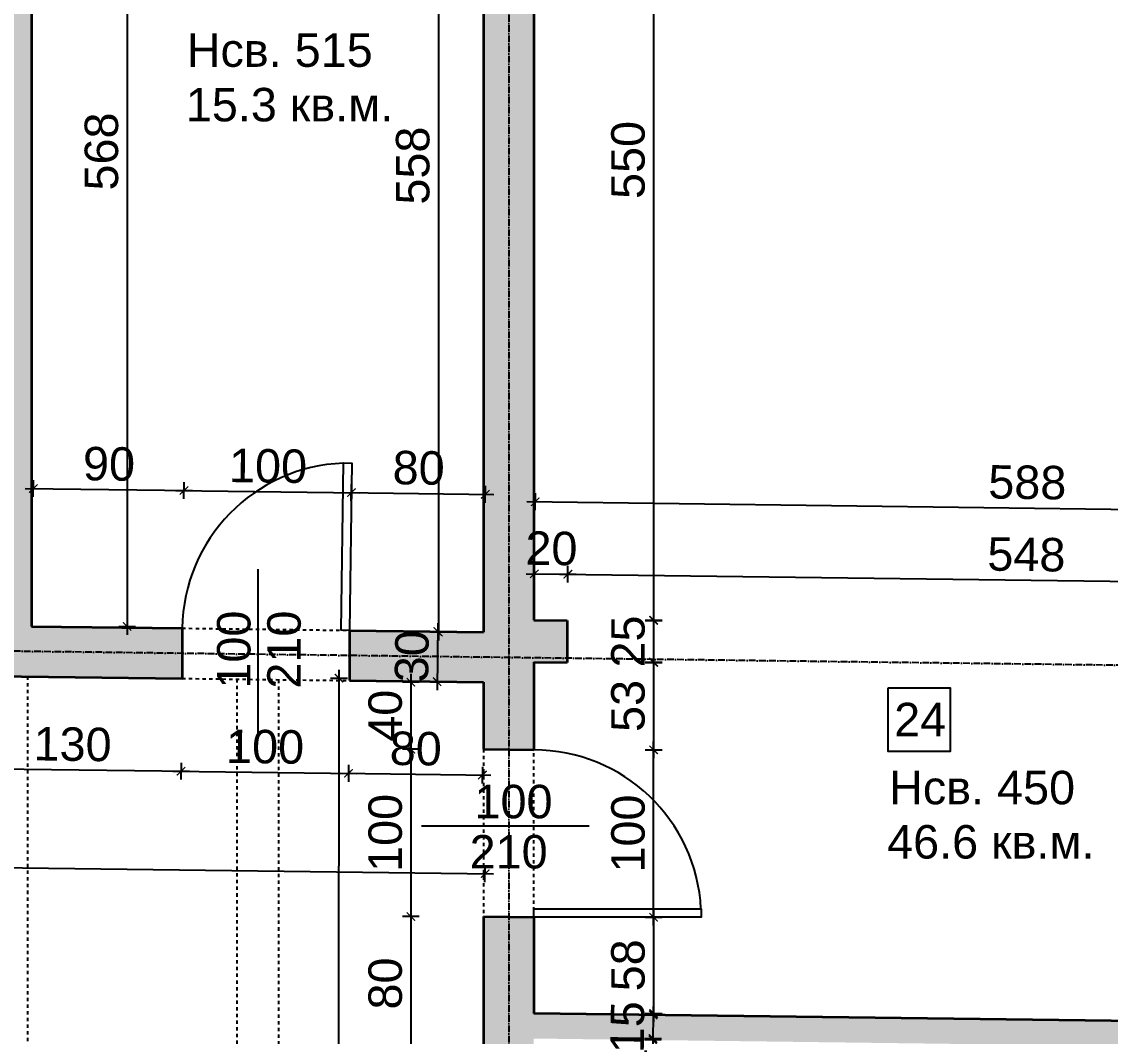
# Model space of a CAD drawing. Header units: inches. Extents: x -72385 to 39588, y -6525 to 66685.
# Drawn here: x -45646 to -44995, y 2195 to 2801 of the extents above; entities that cross this region are included whole.
import ezdxf

# ---------------------------------------------------------------- set-up
doc = ezdxf.new("R2010")
doc.units = ezdxf.units.IN
doc.header["$MEASUREMENT"] = 0
doc.linetypes.add('DashDot', pattern=[0.6, 0.4, -0.1, 0, -0.1])
doc.linetypes.add('Hidden', pattern=[0.4, 0.2, -0.2])
for name, color, linetype, lineweight in [('Врати', 251, 'Continuous', 25), ('Надписи Hсв', 252, 'Continuous', 25), ('Надписи врати', 252, 'Continuous', 25), ('Надписи коти вътрешни', 252, 'Continuous', 25), ('Надписи номера на пом.', 252, 'Continuous', 25), ('Надписи площ', 252, 'Continuous', 25), ('Оси', 252, 'DashDot', 25), ('Пунктир', 253, 'Hidden', 25), ('Разрезни линии', 7, 'Continuous', 35), ('Щрих стени', 254, 'Continuous', 25)]:
    doc.layers.add(name, color=color, linetype=linetype, lineweight=lineweight)
doc.styles.add('Arial Regular', font='arial.ttf')
doc.styles.get("Standard").update_dxf_attribs({"font": 'arial.ttf'})
doc.dimstyles.new('Annotative', dxfattribs={"dimscale": 0, "dimtxt": 20, "dimasz": 5, "dimexe": 5, "dimexo": 5, "dimgap": 5, "dimtad": 1, "dimdec": 0, "dimzin": 0, "dimdsep": 46, "dimtxsty": 'Standard', "dimblk": 'ARCHTICK', "dimcen": 5, "dimdle": 5, "dimadec": 0, "dimazin": 0, "dimtfac": 1, "dimtdec": 0, "dimtofl": 0, "dimtmove": 0, "dimatfit": 3, "dimldrblk": 'ARCHTICK', "dimfxl": 5, "dimfxlon": 1, "dimtolj": 1, "dimtzin": 0, "dimarcsym": 1})

# ---------------------------------------------------------------- blocks, each defined once
blk = doc.blocks.new('_ArchTick')
at = {"color": 0, "linetype": 'ByBlock', "const_width": 0.15}
blk.add_lwpolyline([(-0.5, -0.5), (0.5, 0.5)], dxfattribs=at)
blk = doc.blocks.new('*D1801')
at = {"layer": 'Defpoints', "color": 0, "ltscale": 50, "transparency": 16777216}
for p in [(-45548.79, 2521.12), (-45639.84, 2439.93), (-45549.84, 2438.79)]:
    blk.add_point(p, dxfattribs=at)
at = {"layer": 'Надписи коти вътрешни', "color": 0, "lineweight": -2, "ltscale": 50, "transparency": 16777216}
for p, q in [((-45638.85, 2517.27), (-45638.73, 2527.27)), ((-45548.85, 2516.12), (-45548.73, 2526.12)), ((-45643.79, 2522.33), (-45543.79, 2521.06))]:
    blk.add_line(p, q, dxfattribs=at)
at = {"layer": 'Надписи коти вътрешни', "color": 0, "lineweight": -2, "ltscale": 50, "transparency": 16777216, "xscale": 5, "yscale": 5, "zscale": 5}
for p, rotation in [((-45638.79, 2522.27), 179.2706286525507), ((-45548.79, 2521.12), 359.2706286525507)]:
    blk.add_blockref('_ArchTick', p, dxfattribs=dict(at, rotation=rotation))
at = {"layer": 'Надписи коти вътрешни', "color": 0, "ltscale": 50, "transparency": 16777216, "insert": (-45593.6, 2536.91), "char_height": 20, "attachment_point": 5, "rotation": 359.27063}
blk.add_mtext('\\A1;90', dxfattribs=at)
blk = doc.blocks.new('*D1802')
at = {"layer": 'Defpoints', "color": 0, "ltscale": 50, "transparency": 16777216}
for p in [(-45448.79, 2519.85), (-45549.84, 2438.79), (-45449.84, 2437.51)]:
    blk.add_point(p, dxfattribs=at)
at = {"layer": 'Надписи коти вътрешни', "color": 0, "lineweight": -2, "ltscale": 50, "transparency": 16777216}
for p, q in [((-45548.85, 2516.12), (-45548.73, 2526.12)), ((-45448.85, 2514.85), (-45448.73, 2524.85)), ((-45553.79, 2521.19), (-45443.79, 2519.79))]:
    blk.add_line(p, q, dxfattribs=at)
at = {"layer": 'Надписи коти вътрешни', "color": 0, "lineweight": -2, "ltscale": 50, "transparency": 16777216, "xscale": 5, "yscale": 5, "zscale": 5}
for p, rotation in [((-45548.79, 2521.12), 179.2706286525442), ((-45448.79, 2519.85), 359.2706286525442)]:
    blk.add_blockref('_ArchTick', p, dxfattribs=dict(at, rotation=rotation))
at = {"layer": 'Надписи коти вътрешни', "color": 0, "ltscale": 50, "transparency": 16777216, "insert": (-45498.6, 2535.7), "char_height": 20, "attachment_point": 5, "rotation": 359.27063}
blk.add_mtext('\\A1;100', dxfattribs=at)
blk = doc.blocks.new('*D1803')
at = {"layer": 'Defpoints', "color": 0, "ltscale": 50, "transparency": 16777216}
for p in [(-45368.79, 2518.83), (-45449.84, 2437.51), (-45369.84, 2436.49)]:
    blk.add_point(p, dxfattribs=at)
at = {"layer": 'Надписи коти вътрешни', "color": 0, "lineweight": -2, "ltscale": 50, "transparency": 16777216}
for p, q in [((-45448.85, 2514.85), (-45448.73, 2524.85)), ((-45368.85, 2513.83), (-45368.73, 2523.83)), ((-45453.79, 2519.91), (-45363.79, 2518.77))]:
    blk.add_line(p, q, dxfattribs=at)
at = {"layer": 'Надписи коти вътрешни', "color": 0, "lineweight": -2, "ltscale": 50, "transparency": 16777216, "xscale": 5, "yscale": 5, "zscale": 5}
for p, rotation in [((-45448.79, 2519.85), 179.2706286525489), ((-45368.79, 2518.83), 359.2706286525489)]:
    blk.add_blockref('_ArchTick', p, dxfattribs=dict(at, rotation=rotation))
at = {"layer": 'Надписи коти вътрешни', "color": 0, "ltscale": 50, "transparency": 16777216, "insert": (-45408.6, 2534.55), "char_height": 20, "attachment_point": 5, "rotation": 359.27063}
blk.add_mtext('\\A1;80', dxfattribs=at)
blk = doc.blocks.new('*D1804')
at = {"layer": 'Defpoints', "color": 0, "ltscale": 50, "transparency": 16777216}
for p in [(-45639.84, 3007.48), (-45639.84, 2439.93), (-45582.82, 2439.93)]:
    blk.add_point(p, dxfattribs=at)
at = {"layer": 'Надписи коти вътрешни', "color": 0, "lineweight": -2, "ltscale": 50, "transparency": 16777216}
for p, q in [((-45582.82, 3012.48), (-45582.82, 2434.93)), ((-45587.82, 3007.48), (-45577.82, 3007.48)), ((-45587.82, 2439.93), (-45577.82, 2439.93))]:
    blk.add_line(p, q, dxfattribs=at)
at = {"layer": 'Надписи коти вътрешни', "color": 0, "lineweight": -2, "ltscale": 50, "transparency": 16777216, "xscale": 5, "yscale": 5, "zscale": 5}
for p, rotation in [((-45582.82, 3007.48), 90), ((-45582.82, 2439.93), 270)]:
    blk.add_blockref('_ArchTick', p, dxfattribs=dict(at, rotation=rotation))
at = {"layer": 'Надписи коти вътрешни', "color": 0, "ltscale": 50, "transparency": 16777216, "insert": (-45598.03, 2723.7), "char_height": 20, "attachment_point": 5, "rotation": 90}
blk.add_mtext('\\A1;568', dxfattribs=at)
blk = doc.blocks.new('*D1861')
at = {"layer": 'Defpoints', "color": 0, "ltscale": 50, "transparency": 16777216}
for p in [(-45679.84, 2410.44), (-45549.84, 2408.78), (-45550.54, 2353.35)]:
    blk.add_point(p, dxfattribs=at)
at = {"layer": 'Надписи коти вътрешни', "color": 0, "lineweight": -2, "ltscale": 50, "transparency": 16777216}
for p, q in [((-45685.54, 2355.07), (-45545.54, 2353.29)), ((-45680.48, 2360.01), (-45680.61, 2350.01)), ((-45550.48, 2358.35), (-45550.61, 2348.35))]:
    blk.add_line(p, q, dxfattribs=at)
at = {"layer": 'Надписи коти вътрешни', "color": 0, "lineweight": -2, "ltscale": 50, "transparency": 16777216, "xscale": 5, "yscale": 5, "zscale": 5}
for p, rotation in [((-45680.54, 2355.01), 179.270628652543), ((-45550.54, 2353.35), 359.2706286525431)]:
    blk.add_blockref('_ArchTick', p, dxfattribs=dict(at, rotation=rotation))
at = {"layer": 'Надписи коти вътрешни', "color": 0, "ltscale": 50, "transparency": 16777216, "insert": (-45615.35, 2369.4), "char_height": 20, "attachment_point": 5, "rotation": 359.27063}
blk.add_mtext('\\A1;130', dxfattribs=at)
blk = doc.blocks.new('*D1862')
at = {"layer": 'Defpoints', "color": 0, "ltscale": 50, "transparency": 16777216}
for p in [(-45549.84, 2408.78), (-45449.84, 2407.51), (-45450.54, 2352.08)]:
    blk.add_point(p, dxfattribs=at)
at = {"layer": 'Надписи коти вътрешни', "color": 0, "lineweight": -2, "ltscale": 50, "transparency": 16777216}
for p, q in [((-45550.48, 2358.35), (-45550.61, 2348.35)), ((-45450.48, 2357.08), (-45450.61, 2347.08)), ((-45555.54, 2353.42), (-45445.54, 2352.02))]:
    blk.add_line(p, q, dxfattribs=at)
at = {"layer": 'Надписи коти вътрешни', "color": 0, "lineweight": -2, "ltscale": 50, "transparency": 16777216, "xscale": 5, "yscale": 5, "zscale": 5}
for p, rotation in [((-45550.54, 2353.35), 179.2706286525504), ((-45450.54, 2352.08), 359.2706286525504)]:
    blk.add_blockref('_ArchTick', p, dxfattribs=dict(at, rotation=rotation))
at = {"layer": 'Надписи коти вътрешни', "color": 0, "ltscale": 50, "transparency": 16777216, "insert": (-45500.35, 2367.93), "char_height": 20, "attachment_point": 5, "rotation": 359.27063}
blk.add_mtext('\\A1;100', dxfattribs=at)
blk = doc.blocks.new('*D1863')
at = {"layer": 'Defpoints', "color": 0, "ltscale": 50, "transparency": 16777216}
for p in [(-45449.84, 2407.51), (-45369.84, 2406.49), (-45370.54, 2351.06)]:
    blk.add_point(p, dxfattribs=at)
at = {"layer": 'Надписи коти вътрешни', "color": 0, "lineweight": -2, "ltscale": 50, "transparency": 16777216}
for p, q in [((-45450.48, 2357.08), (-45450.61, 2347.08)), ((-45370.48, 2356.06), (-45370.61, 2346.06)), ((-45455.54, 2352.14), (-45365.54, 2351))]:
    blk.add_line(p, q, dxfattribs=at)
at = {"layer": 'Надписи коти вътрешни', "color": 0, "lineweight": -2, "ltscale": 50, "transparency": 16777216, "xscale": 5, "yscale": 5, "zscale": 5}
for p, rotation in [((-45450.54, 2352.08), 179.270628652549), ((-45370.54, 2351.06), 359.270628652549)]:
    blk.add_blockref('_ArchTick', p, dxfattribs=dict(at, rotation=rotation))
at = {"layer": 'Надписи коти вътрешни', "color": 0, "ltscale": 50, "transparency": 16777216, "insert": (-45410.35, 2366.78), "char_height": 20, "attachment_point": 5, "rotation": 359.27063}
blk.add_mtext('\\A1;80', dxfattribs=at)
blk = doc.blocks.new('*D1855')
at = {"layer": 'Defpoints', "color": 0, "ltscale": 50, "transparency": 16777216}
for p in [(-45570, 2409.04), (-45456.19, 2408.96), (-45570.41, 1839)]:
    blk.add_point(p, dxfattribs=at)
at = {"layer": 'Надписи коти вътрешни', "color": 0, "lineweight": -2, "ltscale": 50, "transparency": 16777216}
for p, q in [((-45456.6, 1833.92), (-45456.19, 2413.96)), ((-45461.19, 2408.96), (-45451.19, 2408.96)), ((-45461.6, 1838.92), (-45451.6, 1838.91))]:
    blk.add_line(p, q, dxfattribs=at)
at = {"layer": 'Надписи коти вътрешни', "color": 0, "lineweight": -2, "ltscale": 50, "transparency": 16777216, "xscale": 5, "yscale": 5, "zscale": 5}
for p, rotation in [((-45456.19, 2408.96), 89.9589558169174), ((-45456.6, 1838.92), 269.9589558169174)]:
    blk.add_blockref('_ArchTick', p, dxfattribs=dict(at, rotation=rotation))
at = {"layer": 'Надписи коти вътрешни', "color": 0, "ltscale": 50, "transparency": 16777216, "insert": (-45471.61, 2123.95), "char_height": 20, "attachment_point": 5, "rotation": 89.95896}
blk.add_mtext('\\A1;570', dxfattribs=at)
blk = doc.blocks.new('*D1856')
at = {"layer": 'Defpoints', "color": 0, "ltscale": 50, "transparency": 16777216}
for p in [(-45368.92, 2292.08), (-47139.84, 2242.74), (-45369.84, 2220.2)]:
    blk.add_point(p, dxfattribs=at)
at = {"layer": 'Надписи коти вътрешни', "color": 0, "lineweight": -2, "ltscale": 50, "transparency": 16777216}
for p, q in [((-47138.99, 2309.61), (-47138.86, 2319.61)), ((-47143.92, 2314.67), (-45363.92, 2292.01)), ((-45368.99, 2287.08), (-45368.86, 2297.08))]:
    blk.add_line(p, q, dxfattribs=at)
at = {"layer": 'Надписи коти вътрешни', "color": 0, "lineweight": -2, "ltscale": 50, "transparency": 16777216, "xscale": 5, "yscale": 5, "zscale": 5}
for p, rotation in [((-47138.92, 2314.61), 179.2706286525473), ((-45368.92, 2292.08), 359.2706286525473)]:
    blk.add_blockref('_ArchTick', p, dxfattribs=dict(at, rotation=rotation))
at = {"layer": 'Надписи коти вътрешни', "color": 0, "ltscale": 50, "transparency": 16777216, "insert": (-46253.73, 2318.55), "char_height": 20, "attachment_point": 5, "rotation": 359.27063}
blk.add_mtext('\\A1;1770', dxfattribs=at)
blk = doc.blocks.new('*D1877')
at = {"layer": 'Defpoints', "color": 0, "ltscale": 50, "transparency": 16777216}
for p in [(-45369.84, 2406.49), (-45413.28, 2366.49), (-45369.84, 2366.49)]:
    blk.add_point(p, dxfattribs=at)
at = {"layer": 'Надписи коти вътрешни', "color": 0, "lineweight": -2, "ltscale": 50, "transparency": 16777216}
for p, q in [((-45408.28, 2406.49), (-45418.28, 2406.49)), ((-45413.28, 2411.49), (-45413.28, 2361.49)), ((-45408.28, 2366.49), (-45418.28, 2366.49))]:
    blk.add_line(p, q, dxfattribs=at)
at = {"layer": 'Надписи коти вътрешни', "color": 0, "lineweight": -2, "ltscale": 50, "transparency": 16777216, "xscale": 5, "yscale": 5, "zscale": 5}
for p, rotation in [((-45413.28, 2406.49), 90), ((-45413.28, 2366.49), 270)]:
    blk.add_blockref('_ArchTick', p, dxfattribs=dict(at, rotation=rotation))
at = {"layer": 'Надписи коти вътрешни', "color": 0, "ltscale": 50, "transparency": 16777216, "insert": (-45428.49, 2386.49), "char_height": 20, "attachment_point": 5, "rotation": 90}
blk.add_mtext('\\A1;40', dxfattribs=at)
blk = doc.blocks.new('*D1882')
at = {"layer": 'Defpoints', "color": 0, "ltscale": 50, "transparency": 16777216}
for p in [(-45369.84, 2266.48), (-45413.28, 2186.47), (-45369.84, 2186.47)]:
    blk.add_point(p, dxfattribs=at)
at = {"layer": 'Надписи коти вътрешни', "color": 0, "lineweight": -2, "ltscale": 50, "transparency": 16777216}
for p, q in [((-45413.28, 2271.48), (-45413.28, 2181.47)), ((-45408.28, 2266.48), (-45418.28, 2266.48)), ((-45408.28, 2186.47), (-45418.28, 2186.47))]:
    blk.add_line(p, q, dxfattribs=at)
at = {"layer": 'Надписи коти вътрешни', "color": 0, "lineweight": -2, "ltscale": 50, "transparency": 16777216, "xscale": 5, "yscale": 5, "zscale": 5}
for p, rotation in [((-45413.28, 2266.48), 90), ((-45413.28, 2186.47), 270)]:
    blk.add_blockref('_ArchTick', p, dxfattribs=dict(at, rotation=rotation))
at = {"layer": 'Надписи коти вътрешни', "color": 0, "ltscale": 50, "transparency": 16777216, "insert": (-45428.49, 2226.48), "char_height": 20, "attachment_point": 5, "rotation": 90}
blk.add_mtext('\\A1;80', dxfattribs=at)
blk = doc.blocks.new('*D1883')
at = {"layer": 'Defpoints', "color": 0, "ltscale": 50, "transparency": 16777216}
for p in [(-45369.84, 2366.49), (-45413.28, 2266.48), (-45369.84, 2266.48)]:
    blk.add_point(p, dxfattribs=at)
at = {"layer": 'Надписи коти вътрешни', "color": 0, "lineweight": -2, "ltscale": 50, "transparency": 16777216}
for p, q in [((-45413.28, 2371.49), (-45413.28, 2261.48)), ((-45408.28, 2366.49), (-45418.28, 2366.49)), ((-45408.28, 2266.48), (-45418.28, 2266.48))]:
    blk.add_line(p, q, dxfattribs=at)
at = {"layer": 'Надписи коти вътрешни', "color": 0, "lineweight": -2, "ltscale": 50, "transparency": 16777216, "xscale": 5, "yscale": 5, "zscale": 5}
for p, rotation in [((-45413.28, 2366.49), 90), ((-45413.28, 2266.48), 270)]:
    blk.add_blockref('_ArchTick', p, dxfattribs=dict(at, rotation=rotation))
at = {"layer": 'Надписи коти вътрешни', "color": 0, "ltscale": 50, "transparency": 16777216, "insert": (-45428.49, 2316.48), "char_height": 20, "attachment_point": 5, "rotation": 90}
blk.add_mtext('\\A1;100', dxfattribs=at)
blk = doc.blocks.new('*D1884')
at = {"layer": 'Defpoints', "color": 0, "ltscale": 50, "transparency": 16777216}
for p in [(-45369.84, 2994.04), (-45396.85, 2436.49), (-45369.84, 2436.49)]:
    blk.add_point(p, dxfattribs=at)
at = {"layer": 'Надписи коти вътрешни', "color": 0, "lineweight": -2, "ltscale": 50, "transparency": 16777216}
for p, q in [((-45396.85, 2999.04), (-45396.85, 2431.49)), ((-45391.85, 2994.04), (-45401.85, 2994.04)), ((-45391.85, 2436.49), (-45401.85, 2436.49))]:
    blk.add_line(p, q, dxfattribs=at)
at = {"layer": 'Надписи коти вътрешни', "color": 0, "lineweight": -2, "ltscale": 50, "transparency": 16777216, "xscale": 5, "yscale": 5, "zscale": 5}
for p, rotation in [((-45396.85, 2994.04), 90), ((-45396.85, 2436.49), 270)]:
    blk.add_blockref('_ArchTick', p, dxfattribs=dict(at, rotation=rotation))
at = {"layer": 'Надписи коти вътрешни', "color": 0, "ltscale": 50, "transparency": 16777216, "insert": (-45412.06, 2715.27), "char_height": 20, "attachment_point": 5, "rotation": 90}
blk.add_mtext('\\A1;558', dxfattribs=at)
blk = doc.blocks.new('*D2116')
at = {"layer": 'Defpoints', "color": 0, "ltscale": 50, "transparency": 16777216}
for p in [(-45339.84, 2993.66), (-45339.84, 2443.61), (-45268.24, 2443.61)]:
    blk.add_point(p, dxfattribs=at)
at = {"layer": 'Надписи коти вътрешни', "color": 0, "lineweight": -2, "ltscale": 50, "transparency": 16777216}
for p, q in [((-45268.24, 2998.66), (-45268.24, 2438.61)), ((-45273.24, 2993.66), (-45263.24, 2993.66)), ((-45273.24, 2443.61), (-45263.24, 2443.61))]:
    blk.add_line(p, q, dxfattribs=at)
at = {"layer": 'Надписи коти вътрешни', "color": 0, "lineweight": -2, "ltscale": 50, "transparency": 16777216, "xscale": 5, "yscale": 5, "zscale": 5}
for p, rotation in [((-45268.24, 2993.66), 90), ((-45268.24, 2443.61), 270)]:
    blk.add_blockref('_ArchTick', p, dxfattribs=dict(at, rotation=rotation))
at = {"layer": 'Надписи коти вътрешни', "color": 0, "ltscale": 50, "transparency": 16777216, "insert": (-45283.46, 2718.64), "char_height": 20, "attachment_point": 5, "rotation": 90}
blk.add_mtext('\\A1;550', dxfattribs=at)
blk = doc.blocks.new('*D2117')
at = {"layer": 'Defpoints', "color": 0, "ltscale": 50, "transparency": 16777216}
for p in [(-45319.84, 2443.36), (-45319.84, 2418.36), (-45268.24, 2418.36)]:
    blk.add_point(p, dxfattribs=at)
at = {"layer": 'Надписи коти вътрешни', "color": 0, "lineweight": -2, "ltscale": 50, "transparency": 16777216}
for p, q in [((-45268.24, 2448.36), (-45268.24, 2413.36)), ((-45273.24, 2443.36), (-45263.24, 2443.36)), ((-45273.24, 2418.36), (-45263.24, 2418.36))]:
    blk.add_line(p, q, dxfattribs=at)
at = {"layer": 'Надписи коти вътрешни', "color": 0, "lineweight": -2, "ltscale": 50, "transparency": 16777216, "xscale": 5, "yscale": 5, "zscale": 5}
for p, rotation in [((-45268.24, 2443.36), 90), ((-45268.24, 2418.36), 270)]:
    blk.add_blockref('_ArchTick', p, dxfattribs=dict(at, rotation=rotation))
at = {"layer": 'Надписи коти вътрешни', "color": 0, "ltscale": 50, "transparency": 16777216, "insert": (-45283.46, 2430.86), "char_height": 20, "attachment_point": 5, "rotation": 90}
blk.add_mtext('\\A1;25', dxfattribs=at)
blk = doc.blocks.new('*D2118')
at = {"layer": 'Defpoints', "color": 0, "ltscale": 50, "transparency": 16777216}
for p in [(-45339.84, 2418.61), (-45339.84, 2366.11), (-45268.24, 2366.11)]:
    blk.add_point(p, dxfattribs=at)
at = {"layer": 'Надписи коти вътрешни', "color": 0, "lineweight": -2, "ltscale": 50, "transparency": 16777216}
for p, q in [((-45268.24, 2423.61), (-45268.24, 2361.11)), ((-45273.24, 2418.61), (-45263.24, 2418.61)), ((-45273.24, 2366.11), (-45263.24, 2366.11))]:
    blk.add_line(p, q, dxfattribs=at)
at = {"layer": 'Надписи коти вътрешни', "color": 0, "lineweight": -2, "ltscale": 50, "transparency": 16777216, "xscale": 5, "yscale": 5, "zscale": 5}
for p, rotation in [((-45268.24, 2418.61), 90), ((-45268.24, 2366.11), 270)]:
    blk.add_blockref('_ArchTick', p, dxfattribs=dict(at, rotation=rotation))
at = {"layer": 'Надписи коти вътрешни', "color": 0, "ltscale": 50, "transparency": 16777216, "insert": (-45283.46, 2392.36), "char_height": 20, "attachment_point": 5, "rotation": 90}
blk.add_mtext('\\A1;53', dxfattribs=at)
blk = doc.blocks.new('*D2119')
at = {"layer": 'Defpoints', "color": 0, "ltscale": 50, "transparency": 16777216}
for p in [(-45339.84, 2366.1), (-45268.24, 2366.1), (-45339.84, 2266.1)]:
    blk.add_point(p, dxfattribs=at)
at = {"layer": 'Надписи коти вътрешни', "color": 0, "lineweight": -2, "ltscale": 50, "transparency": 16777216}
for p, q in [((-45268.24, 2261.1), (-45268.24, 2371.1)), ((-45273.24, 2366.1), (-45263.24, 2366.1)), ((-45273.24, 2266.1), (-45263.24, 2266.1))]:
    blk.add_line(p, q, dxfattribs=at)
at = {"layer": 'Надписи коти вътрешни', "color": 0, "lineweight": -2, "ltscale": 50, "transparency": 16777216, "xscale": 5, "yscale": 5, "zscale": 5}
for p, rotation in [((-45268.24, 2366.1), 90), ((-45268.24, 2266.1), 270)]:
    blk.add_blockref('_ArchTick', p, dxfattribs=dict(at, rotation=rotation))
at = {"layer": 'Надписи коти вътрешни', "color": 0, "ltscale": 50, "transparency": 16777216, "insert": (-45283.46, 2316.1), "char_height": 20, "attachment_point": 5, "rotation": 90}
blk.add_mtext('\\A1;100', dxfattribs=at)
blk = doc.blocks.new('*D2120')
at = {"layer": 'Defpoints', "color": 0, "ltscale": 50, "transparency": 16777216}
for p in [(-45339.84, 2266.1), (-45339.84, 2208.59), (-45268.24, 2208.59)]:
    blk.add_point(p, dxfattribs=at)
at = {"layer": 'Надписи коти вътрешни', "color": 0, "lineweight": -2, "ltscale": 50, "transparency": 16777216}
for p, q in [((-45268.24, 2271.1), (-45268.24, 2203.59)), ((-45273.24, 2266.1), (-45263.24, 2266.1)), ((-45273.24, 2208.59), (-45263.24, 2208.59))]:
    blk.add_line(p, q, dxfattribs=at)
at = {"layer": 'Надписи коти вътрешни', "color": 0, "lineweight": -2, "ltscale": 50, "transparency": 16777216, "xscale": 5, "yscale": 5, "zscale": 5}
for p, rotation in [((-45268.24, 2266.1), 90), ((-45268.24, 2208.59), 270)]:
    blk.add_blockref('_ArchTick', p, dxfattribs=dict(at, rotation=rotation))
at = {"layer": 'Надписи коти вътрешни', "color": 0, "ltscale": 50, "transparency": 16777216, "insert": (-45283.46, 2237.35), "char_height": 20, "attachment_point": 5, "rotation": 90}
blk.add_mtext('\\A1;58', dxfattribs=at)
blk = doc.blocks.new('*D4536')
at = {"layer": 'Defpoints', "color": 0, "ltscale": 50, "transparency": 16777216}
for p in [(-45319.48, 2471.08), (-45339.84, 2443.61), (-45319.84, 2443.36)]:
    blk.add_point(p, dxfattribs=at)
at = {"layer": 'Надписи коти вътрешни', "color": 0, "lineweight": -2, "ltscale": 50, "transparency": 16777216}
for p, q in [((-45344.48, 2471.4), (-45314.48, 2471.02)), ((-45339.55, 2466.34), (-45339.42, 2476.34)), ((-45319.55, 2466.08), (-45319.42, 2476.08))]:
    blk.add_line(p, q, dxfattribs=at)
at = {"layer": 'Надписи коти вътрешни', "color": 0, "lineweight": -2, "ltscale": 50, "transparency": 16777216, "xscale": 5, "yscale": 5, "zscale": 5}
for p, rotation in [((-45339.48, 2471.34), 179.2706286525567), ((-45319.48, 2471.08), 359.2706286525566)]:
    blk.add_blockref('_ArchTick', p, dxfattribs=dict(at, rotation=rotation))
at = {"layer": 'Надписи коти вътрешни', "color": 0, "ltscale": 50, "transparency": 16777216, "insert": (-45329.29, 2486.42), "char_height": 20, "attachment_point": 5, "rotation": 359.27063}
blk.add_mtext('\\A1;20', dxfattribs=at)
blk = doc.blocks.new('*D4172')
at = {"layer": 'Defpoints', "color": 0, "ltscale": 50, "transparency": 16777216}
for p in [(-44771.98, 2464.11), (-45319.84, 2443.36), (-44772.34, 2436.39)]:
    blk.add_point(p, dxfattribs=at)
at = {"layer": 'Надписи коти вътрешни', "color": 0, "lineweight": -2, "ltscale": 50, "transparency": 16777216}
for p, q in [((-45324.48, 2471.15), (-44766.98, 2464.05)), ((-45319.55, 2466.08), (-45319.42, 2476.08)), ((-44772.05, 2459.11), (-44771.92, 2469.11))]:
    blk.add_line(p, q, dxfattribs=at)
at = {"layer": 'Надписи коти вътрешни', "color": 0, "lineweight": -2, "ltscale": 50, "transparency": 16777216, "xscale": 5, "yscale": 5, "zscale": 5}
for p, rotation in [((-45319.48, 2471.08), 179.2706286525472), ((-44771.98, 2464.11), 359.2706286525473)]:
    blk.add_blockref('_ArchTick', p, dxfattribs=dict(at, rotation=rotation))
at = {"layer": 'Надписи коти вътрешни', "color": 0, "ltscale": 50, "transparency": 16777216, "insert": (-45045.54, 2482.81), "char_height": 20, "attachment_point": 5, "rotation": 359.27063}
blk.add_mtext('\\A1;548', dxfattribs=at)
blk = doc.blocks.new('*D4537')
at = {"layer": 'Defpoints', "color": 0, "ltscale": 50, "transparency": 16777216}
for p in [(-44751.44, 2506.94), (-45339.84, 2443.61), (-44752.34, 2436.13)]:
    blk.add_point(p, dxfattribs=at)
at = {"layer": 'Надписи коти вътрешни', "color": 0, "lineweight": -2, "ltscale": 50, "transparency": 16777216}
for p, q in [((-45339, 2509.42), (-45338.87, 2519.42)), ((-45343.94, 2514.48), (-44746.44, 2506.87)), ((-44751.5, 2501.94), (-44751.37, 2511.94))]:
    blk.add_line(p, q, dxfattribs=at)
at = {"layer": 'Надписи коти вътрешни', "color": 0, "lineweight": -2, "ltscale": 50, "transparency": 16777216, "xscale": 5, "yscale": 5, "zscale": 5}
for p, rotation in [((-45338.94, 2514.42), 179.2706286525471), ((-44751.44, 2506.94), 359.2706286525471)]:
    blk.add_blockref('_ArchTick', p, dxfattribs=dict(at, rotation=rotation))
at = {"layer": 'Надписи коти вътрешни', "color": 0, "ltscale": 50, "transparency": 16777216, "insert": (-45044.99, 2525.89), "char_height": 20, "attachment_point": 5, "rotation": 359.27063}
blk.add_mtext('\\A1;588', dxfattribs=at)
blk = doc.blocks.new('*D8038')
at = {"layer": 'Defpoints', "color": 0, "ltscale": 50, "transparency": 16777216}
for p in [(-45339.84, 2193.59), (-45339.84, 2186.09), (-45268.61, 2186.09)]:
    blk.add_point(p, dxfattribs=at)
at = {"layer": 'Надписи коти вътрешни', "color": 0, "lineweight": -2, "ltscale": 50, "transparency": 16777216}
for p, q in [((-45268.61, 2193.59), (-45268.61, 2198.59)), ((-45273.61, 2193.59), (-45263.61, 2193.59)), ((-45273.61, 2186.09), (-45263.61, 2186.09)), ((-45268.61, 2186.09), (-45268.61, 2152.91))]:
    blk.add_line(p, q, dxfattribs=at)
at = {"layer": 'Надписи коти вътрешни', "color": 0, "lineweight": -2, "ltscale": 50, "transparency": 16777216, "xscale": 5, "yscale": 5, "zscale": 5}
for p, rotation in [((-45268.61, 2193.59), 270), ((-45268.61, 2186.09), 90)]:
    blk.add_blockref('_ArchTick', p, dxfattribs=dict(at, rotation=rotation))
at = {"layer": 'Надписи коти вътрешни', "color": 0, "ltscale": 50, "transparency": 16777216, "insert": (-45283.82, 2164.5), "char_height": 20, "attachment_point": 5, "rotation": 90}
blk.add_mtext('\\A1;8', dxfattribs=at)
blk = doc.blocks.new('*D8036')
at = {"layer": 'Defpoints', "color": 0, "ltscale": 10, "transparency": 16777216}
for p in [(-45639.84, 2439.93), (-45640.22, 2409.93), (-45397.58, 2406.85)]:
    blk.add_point(p, dxfattribs=at)
at = {"layer": 'Надписи коти вътрешни', "color": 0, "lineweight": -2, "ltscale": 10, "transparency": 16777216}
for p, q in [((-45397.13, 2441.84), (-45397.64, 2401.85)), ((-45402.2, 2436.91), (-45392.2, 2436.78)), ((-45402.58, 2406.91), (-45392.58, 2406.78))]:
    blk.add_line(p, q, dxfattribs=at)
at = {"layer": 'Надписи коти вътрешни', "color": 0, "lineweight": -2, "ltscale": 10, "transparency": 16777216, "xscale": 5, "yscale": 5, "zscale": 5}
for p, rotation in [((-45397.2, 2436.84), 89.2706286525493), ((-45397.58, 2406.85), 269.2706286525493)]:
    blk.add_blockref('_ArchTick', p, dxfattribs=dict(at, rotation=rotation))
at = {"layer": 'Надписи коти вътрешни', "color": 0, "ltscale": 10, "transparency": 16777216, "insert": (-45412.61, 2422.04), "char_height": 20, "attachment_point": 5, "rotation": 89.27063}
blk.add_mtext('\\A1;30', dxfattribs=at)
blk = doc.blocks.new('*D8037')
at = {"layer": 'Defpoints', "color": 0, "ltscale": 10, "transparency": 16777216}
for p in [(-45250.85, 2207.46), (-45268.68, 2192.69), (-45251.04, 2192.46)]:
    blk.add_point(p, dxfattribs=at)
at = {"layer": 'Надписи коти вътрешни', "color": 0, "lineweight": -2, "ltscale": 10, "transparency": 16777216}
for p, q in [((-45268.43, 2212.69), (-45268.75, 2187.69)), ((-45263.49, 2207.62), (-45273.49, 2207.75)), ((-45263.68, 2192.62), (-45273.68, 2192.75))]:
    blk.add_line(p, q, dxfattribs=at)
at = {"layer": 'Надписи коти вътрешни', "color": 0, "lineweight": -2, "ltscale": 10, "transparency": 16777216, "xscale": 5, "yscale": 5, "zscale": 5}
for p, rotation in [((-45268.49, 2207.69), 89.2706286525493), ((-45268.68, 2192.69), 269.2706286525493)]:
    blk.add_blockref('_ArchTick', p, dxfattribs=dict(at, rotation=rotation))
at = {"layer": 'Надписи коти вътрешни', "color": 0, "ltscale": 10, "transparency": 16777216, "insert": (-45283.8, 2200.38), "char_height": 20, "attachment_point": 5, "rotation": 89.27063}
blk.add_mtext('\\A1;15', dxfattribs=at)

msp = doc.modelspace()

# ---------------------------------------------------------------- hatches: boundary and pattern name
at = {"layer": 'Щрих стени', "ltscale": 10}
h = msp.add_hatch(color=256, dxfattribs=at)
h.dxf.hatch_style = 1
h.paths.add_polyline_path([(-47202.34, 2224.8), (-47139.84, 2224.01), (-47139.84, 2429.03), (-47039.84, 2427.75), (-47039.84, 2457.75), (-47139.84, 2459.03), (-47139.84, 3016.57), (-47137.34, 3016.54), (-47137.34, 3061.54), (-47202.34, 3062.37)])
h.paths.add_polyline_path([(-46749.84, 2424.06), (-46749.84, 2454.06), (-46839.84, 2455.21), (-46839.84, 3022.75), (-46837.34, 3022.72), (-46837.34, 3057.73), (-46872.34, 3058.17), (-46872.34, 3023.17), (-46869.84, 3023.14), (-46869.84, 2455.59), (-46939.84, 2456.48), (-46939.84, 2426.48)])
h.paths.add_polyline_path([(-46539.84, 2421.39), (-46539.84, 3006.43), (-46537.34, 3006.4), (-46537.34, 3073.91), (-46572.34, 3074.35), (-46572.34, 3006.85), (-46569.84, 3006.82), (-46569.84, 2471.77), (-46589.84, 2472.03), (-46589.84, 2452.03), (-46649.84, 2452.79), (-46649.84, 2422.79)])
h.paths.add_polyline_path([(-46349.84, 2448.97), (-46349.84, 2814), (-46159.84, 2811.58), (-46159.84, 2446.55), (-46179.84, 2446.81), (-46179.84, 2416.8), (-46129.84, 2416.17), (-46129.84, 2841.2), (-46379.84, 2844.38), (-46379.84, 2419.35), (-46339.84, 2418.84), (-46339.84, 2448.84)])
h.paths.add_polyline_path([(-46379.84, 3004.4), (-46349.84, 3004.02), (-46349.84, 3071.52), (-46379.84, 3071.9)])
h.paths.add_polyline_path([(-46129.84, 3068.72), (-46159.84, 3069.1), (-46159.84, 3001.6), (-46129.84, 3001.21)])
h.paths.add_polyline_path([(-45937.34, 3066.27), (-45972.34, 3066.72), (-45972.34, 2999.21), (-45969.84, 2999.18), (-45969.84, 2414.13), (-45909.84, 2413.37), (-45909.84, 2443.37), (-45919.84, 2443.5), (-45919.84, 2463.5), (-45939.84, 2463.75), (-45939.84, 2563.76), (-45909.84, 2563.38), (-45909.84, 2578.38), (-45939.84, 2578.76), (-45939.84, 2668.77), (-45804.84, 2667.05), (-45804.84, 2577.04), (-45809.84, 2577.11), (-45809.84, 2562.11), (-45804.84, 2562.04), (-45804.84, 2442.03), (-45809.84, 2442.1), (-45809.84, 2412.09), (-45779.84, 2411.71), (-45779.84, 2441.71), (-45789.84, 2441.84), (-45789.84, 2666.86), (-45779.84, 2666.73), (-45779.84, 2681.73), (-45939.84, 2683.77), (-45939.84, 2998.8), (-45937.34, 2998.76)])
h.paths.add_polyline_path([(-45669.84, 2680.33), (-45679.84, 2680.46), (-45679.84, 2665.46), (-45669.84, 2665.33), (-45669.84, 2440.31), (-45679.84, 2440.44), (-45679.84, 2410.44), (-45549.84, 2408.78), (-45549.84, 2438.79), (-45639.84, 2439.93), (-45639.84, 3007.48), (-45637.34, 3007.45), (-45637.34, 3042.45), (-45672.34, 3042.89), (-45672.34, 3007.89), (-45669.84, 3007.86)])
h.paths.add_polyline_path([(-45449.84, 2437.51), (-45449.84, 2407.51), (-45369.84, 2406.49), (-45369.84, 2366.49), (-45339.84, 2366.11), (-45339.84, 2418.61), (-45319.84, 2418.36), (-45319.84, 2443.36), (-45339.84, 2443.61), (-45339.84, 2993.66), (-45337.34, 2993.63), (-45337.34, 3038.63), (-45372.34, 3039.08), (-45372.34, 2994.07), (-45369.84, 2994.04), (-45369.84, 2436.49)])
h.paths.add_polyline_path([(-45369.84, 1736.44), (-45429.84, 1737.2), (-45429.84, 1607.19), (-45369.84, 1606.43), (-45369.84, 1248.9), (-45372.34, 1248.93), (-45372.34, 1203.93), (-45337.34, 1203.48), (-45337.34, 1248.48), (-45339.84, 1248.52), (-45339.84, 1798.56), (-45319.84, 1798.31), (-45319.84, 1828.31), (-45339.84, 1828.56), (-45339.84, 1978.58), (-45314.84, 1978.26), (-45314.84, 1983.26), (-45339.84, 1983.58), (-45339.84, 2026.08), (-45369.84, 2026.46), (-45369.84, 1846.45), (-45389.84, 1846.7), (-45389.84, 1836.7), (-45449.84, 1837.46), (-45449.84, 1807.46), (-45369.84, 1806.44)])
h.paths.add_polyline_path([(-45669.84, 1242.72), (-45672.34, 1242.75), (-45672.34, 1207.75), (-45637.34, 1207.3), (-45637.34, 1242.3), (-45639.84, 1242.33), (-45639.84, 1809.88), (-45549.84, 1808.74), (-45549.84, 1838.74), (-46049.84, 1845.1), (-46049.84, 1815.1), (-45669.84, 1810.26)])
h.paths.add_polyline_path([(-46572.34, 1821.75), (-46572.34, 1796.75), (-46537.34, 1796.3), (-46537.34, 1821.31), (-46149.84, 1816.37), (-46149.84, 1846.38), (-46649.84, 1852.74), (-46649.84, 1822.74)])
h.paths.add_polyline_path([(-46839.84, 1825.16), (-46749.84, 1824.01), (-46749.84, 1854.01), (-46949.84, 1856.56), (-46949.84, 1826.56), (-46869.84, 1825.54), (-46869.84, 1257.99), (-46872.34, 1258.03), (-46872.34, 1223.02), (-46837.34, 1222.58), (-46837.34, 1257.58), (-46839.84, 1257.61)])
h.paths.add_polyline_path([(-47139.84, 1828.98), (-47049.84, 1827.83), (-47049.84, 1857.83), (-47119.84, 1858.72), (-47119.84, 1868.73), (-47139.84, 1868.98), (-47139.84, 2064), (-47202.34, 2064.79), (-47202.34, 1849.77), (-47212.34, 1849.9), (-47212.34, 1829.9), (-47202.34, 1829.77), (-47202.34, 1227.22), (-47137.34, 1226.4), (-47137.34, 1271.4), (-47139.84, 1271.43)])
h.paths.add_polyline_path([(-46537.34, 1218.76), (-46537.34, 1253.76), (-46572.34, 1254.21), (-46572.34, 1219.2)])
h.paths.add_polyline_path([(-46272.34, 1215.38), (-46237.34, 1214.94), (-46237.34, 1299.95), (-46272.34, 1300.39)])
h.paths.add_polyline_path([(-45972.34, 1246.57), (-45972.34, 1211.56), (-45937.34, 1211.12), (-45937.34, 1246.12)], flags=17)
h = msp.add_hatch(color=256, dxfattribs=at)
h.dxf.hatch_style = 1
h.paths.add_polyline_path([(-45037.34, 3034.81), (-45072.34, 3035.26), (-45072.34, 3000.25), (-45037.34, 2999.81)])
h.paths.add_polyline_path([(-44737.34, 3030.99), (-44772.34, 3031.44), (-44772.34, 2986.43), (-44752.34, 2986.18), (-44752.34, 2436.13), (-44772.34, 2436.39), (-44772.34, 2391.38), (-44752.34, 2391.13), (-44752.34, 2201.11), (-45339.84, 2208.59), (-45339.84, 2266.1), (-45369.84, 2266.48), (-45369.84, 2186.47), (-45339.84, 2186.09), (-45339.84, 2193.59), (-44737.34, 2185.92)])
h.paths.add_polyline_path([(-44737.34, 1835.89), (-44772.34, 1836.34), (-44772.34, 1791.34), (-44737.34, 1790.89)], flags=17)
h.paths.add_polyline_path([(-44437.34, 1227.03), (-44452.34, 1227.22), (-44452.34, 1972.28), (-45214.84, 1981.98), (-45214.84, 1976.98), (-44457.34, 1967.34), (-44457.34, 1227.28), (-44472.34, 1227.47), (-44472.34, 1192.47), (-44437.34, 1192.02)])
h.paths.add_polyline_path([(-44737.34, 1240.85), (-44772.34, 1241.29), (-44772.34, 1196.29), (-44737.34, 1195.84)], flags=17)
h.paths.add_polyline_path([(-45037.34, 1234.66), (-45072.34, 1235.11), (-45072.34, 1200.11), (-45037.34, 1199.66)], flags=17)

# ---------------------------------------------------------------- linework, layer by layer
at = {"layer": 'Врати', "ltscale": 50}
for points in [[(-45449.84, 2437.51), (-45454.84, 2437.58), (-45453.56, 2537.57), (-45448.56, 2537.5)], [(-45339.84, 2266.1), (-45339.84, 2271.1), (-45239.84, 2271.1), (-45239.84, 2266.1)]]:
    msp.add_lwpolyline(points, close=True, dxfattribs=at)
for centre, start, end in [((-45449.84, 2437.51), 92.13661, 179.27063), ((-45339.84, 2266.1), 2.86598, 90)]:
    msp.add_arc(centre, 100, start, end, dxfattribs=at)
at = {"layer": 'Надписи врати', "ltscale": 50}
for p, q in [((-45504.56, 2374.06), (-45504.56, 2474.06)), ((-45406.83, 2320.7), (-45306.83, 2320.7))]:
    msp.add_line(p, q, dxfattribs=at)
at = {"layer": 'Надписи номера на пом.', "ltscale": 50}
msp.add_lwpolyline([(-45128.41, 2402.91), (-45128.41, 2365.41), (-45090.91, 2365.41), (-45090.91, 2402.91)], close=True, dxfattribs=at)
at = {"layer": 'Оси', "ltscale": 10}
for p, q in [((-45354.84, 3421.38), (-45354.84, 821.17)), ((-39839.84, 2351.09), (-52699.84, 2514.81))]:
    msp.add_line(p, q, dxfattribs=at)
at = {"layer": 'Пунктир', "ltscale": 10}
for p, q in [((-45549.83, 2438.79), (-45449.84, 2437.51)), ((-45642.34, 2409.96), (-45642.34, 1839.92)), ((-45549.84, 2408.78), (-45449.84, 2407.51)), ((-45517.34, 2408.37), (-45517.34, 1838.32)), ((-45492.34, 2408.05), (-45492.34, 1838.01)), ((-45369.84, 2366.49), (-45369.84, 2266.48)), ((-45339.84, 2266.1), (-45339.84, 2366.1))]:
    msp.add_line(p, q, dxfattribs=at)
at = {"layer": 'Разрезни линии', "ltscale": 50}
for p, q in [((-45639.84, 3007.48), (-45639.84, 2439.93)), ((-45369.84, 2994.04), (-45369.84, 2436.49)), ((-45339.84, 2993.66), (-45339.84, 2443.61)), ((-45639.84, 2439.93), (-45549.84, 2438.79)), ((-45549.84, 2438.79), (-45549.84, 2408.78)), ((-45339.84, 2443.61), (-45319.84, 2443.36)), ((-45319.84, 2443.36), (-45319.84, 2418.36)), ((-45449.84, 2437.51), (-45369.84, 2436.49)), ((-45449.84, 2437.51), (-45449.84, 2407.51)), ((-45339.84, 2418.61), (-45319.84, 2418.36)), ((-45339.84, 2418.61), (-45339.84, 2366.11)), ((-45679.84, 2410.44), (-45549.84, 2408.78)), ((-45449.84, 2407.51), (-45369.84, 2406.49)), ((-45369.84, 2406.49), (-45369.84, 2366.49)), ((-45369.84, 2366.49), (-45339.84, 2366.11)), ((-45369.84, 2266.48), (-45339.84, 2266.1)), ((-45369.84, 2266.48), (-45369.84, 2186.47)), ((-45339.84, 2266.1), (-45339.84, 2208.59)), ((-44752.34, 2201.11), (-45339.84, 2208.59))]:
    msp.add_line(p, q, dxfattribs=at)

# ---------------------------------------------------------------- texts
at = {"layer": 'Надписи Hсв', "ltscale": 100, "char_height": 20, "width": 180.4891, "attachment_point": 1, "style": 'Arial Regular'}
for s, insert in [('\\pxt8;Hсв. 515', (-45547.19, 2794.29)), ('\\pxt8;Hсв. 450', (-45127.59, 2353.58))]:
    msp.add_mtext(s, dxfattribs=dict(at, insert=insert))
at = {"layer": 'Надписи врати', "ltscale": 100, "char_height": 20, "width": 180.4891, "attachment_point": 1, "rotation": 90, "style": 'Arial Regular'}
for s, insert in [('100', (-45529.08, 2402.72)), ('210', (-45499.08, 2402.72))]:
    msp.add_mtext(s, dxfattribs=dict(at, insert=insert))
at = {"layer": 'Надписи врати', "ltscale": 100, "char_height": 20, "width": 180.4891, "attachment_point": 1, "style": 'Arial Regular'}
for s, insert in [('100', (-45375.25, 2345.22)), ('210', (-45378.17, 2315.22))]:
    msp.add_mtext(s, dxfattribs=dict(at, insert=insert))
at = {"layer": 'Надписи номера на пом.', "ltscale": 100, "insert": (-45199.26, 2394.23), "char_height": 20, "width": 180.4891, "attachment_point": 1, "style": 'Arial Regular'}
msp.add_mtext('\\pxqc;24', dxfattribs=at)
at = {"layer": 'Надписи площ', "ltscale": 100, "char_height": 20, "width": 180.4891, "attachment_point": 1, "style": 'Arial Regular'}
for s, insert in [('15.3 кв.м.', (-45547.7, 2761.71)), ('46.6 кв.м.', (-45128.76, 2321.15))]:
    msp.add_mtext(s, dxfattribs=dict(at, insert=insert))

# ---------------------------------------------------------------- dimensions: what is measured, and where the dimension line sits
at = {"layer": 'Надписи коти вътрешни', "ltscale": 50}
for base, p1, p2, picture, middle in [((-45582.82, 2439.93), (-45639.84, 3007.48), (-45639.84, 2439.93), '*D1804', (-45598.03, 2723.7)), ((-45396.85, 2436.49), (-45369.84, 2994.04), (-45369.84, 2436.49), '*D1884', (-45412.06, 2715.27)), ((-45268.24, 2443.61), (-45339.84, 2993.66), (-45339.84, 2443.61), '*D2116', (-45283.46, 2718.64)), ((-45413.28, 2366.49), (-45369.84, 2406.49), (-45369.84, 2366.49), '*D1877', (-45428.49, 2386.49)), ((-45413.28, 2266.48), (-45369.84, 2366.49), (-45369.84, 2266.48), '*D1883', (-45428.49, 2316.48)), ((-45268.24, 2366.1), (-45339.84, 2266.1), (-45339.84, 2366.1), '*D2119', (-45283.46, 2316.1)), ((-45413.28, 2186.47), (-45369.84, 2266.48), (-45369.84, 2186.47), '*D1882', (-45428.49, 2226.48)), ((-45268.24, 2208.59), (-45339.84, 2266.1), (-45339.84, 2208.59), '*D2120', (-45283.46, 2237.35))]:
    dim = msp.add_linear_dim(base=base, p1=p1, p2=p2, angle=90, dimstyle='Annotative', override={"dimscale": 0, "dimtix": 0, "dimtofl": 0, "dimtmove": 0, "dimatfit": 3}, dxfattribs=at)
    dim.commit()
    dim.dimension.update_dxf_attribs({"geometry": picture, "text_midpoint": middle})
for p1, p2, distance, picture, middle in [((-45639.84, 2439.93), (-45549.84, 2438.79), 82.34, '*D1801', (-45593.6, 2536.91)), ((-45549.84, 2438.79), (-45449.84, 2437.51), 82.34, '*D1802', (-45498.6, 2535.7)), ((-45449.84, 2437.51), (-45369.84, 2436.49), 82.34, '*D1803', (-45408.6, 2534.55)), ((-45339.84, 2443.61), (-44752.34, 2436.13), 70.81, '*D4537', (-45044.99, 2525.89)), ((-45319.84, 2443.36), (-44772.34, 2436.39), 27.73, '*D4172', (-45045.54, 2482.81)), ((-45339.8373, 2418.6112), (-45339.8373, 2366.107), 71.5937, '*D2118', (-45283.4619, 2392.3591)), ((-45570.41, 1839), (-45570, 2409.04), -113.81, '*D1855', (-45471.61, 2123.95)), ((-45679.84, 2410.44), (-45549.84, 2408.78), -55.44, '*D1861', (-45615.35, 2369.4)), ((-45549.84, 2408.78), (-45449.84, 2407.51), -55.44, '*D1862', (-45500.35, 2367.93)), ((-45449.84, 2407.51), (-45369.84, 2406.49), -55.44, '*D1863', (-45410.35, 2366.78)), ((-47139.84, 2242.74), (-45369.84, 2220.2), 71.88, '*D1856', (-46253.73, 2318.55))]:
    dim = msp.add_aligned_dim(p1=p1, p2=p2, distance=distance, dimstyle='Annotative', override={"dimscale": 0, "dimtix": 0, "dimtofl": 0, "dimtmove": 0, "dimatfit": 3}, dxfattribs=at)
    dim.commit()
    dim.dimension.update_dxf_attribs({"geometry": picture, "text_midpoint": middle})
for base, p1, p2, angle, picture, middle, dimtype in [((-45319.48, 2471.08), (-45339.84, 2443.61), (-45319.84, 2443.36), 359.27063, '*D4536', (-45329.48, 2471.21), 129), ((-45268.24, 2418.36), (-45319.84, 2443.36), (-45319.84, 2418.36), 90, '*D2117', (-45268.24, 2430.86), 128), ((-45268.6073, 2186.0924), (-45339.8373, 2193.593), (-45339.8373, 2186.0924), 90, '*D8038', (-45268.6073, 2164.503), 128)]:
    dim = msp.add_linear_dim(base=base, p1=p1, p2=p2, angle=angle, dimstyle='Annotative', override={"dimscale": 0, "dimtix": 0, "dimtofl": 0, "dimtmove": 0, "dimatfit": 3}, dxfattribs=at)
    dim.commit()
    dim.dimension.update_dxf_attribs({"geometry": picture, "text_midpoint": middle, "dimtype": dimtype})
at = {"layer": 'Надписи коти вътрешни', "ltscale": 10}
for base, p1, p2, picture, middle in [((-45397.58, 2406.85), (-45639.84, 2439.93), (-45640.22, 2409.93), '*D8036', (-45397.39, 2421.84)), ((-45268.68, 2192.69), (-45250.85, 2207.46), (-45251.04, 2192.46), '*D8037', (-45268.59, 2200.19))]:
    dim = msp.add_linear_dim(base=base, p1=p1, p2=p2, angle=269.27063, dimstyle='Annotative', override={"dimscale": 0, "dimtix": 0, "dimtofl": 0, "dimtmove": 0, "dimatfit": 3}, dxfattribs=at)
    dim.commit()
    dim.dimension.update_dxf_attribs({"geometry": picture, "text_midpoint": middle, "dimtype": 129})

doc.saveas('drawing.dxf')
